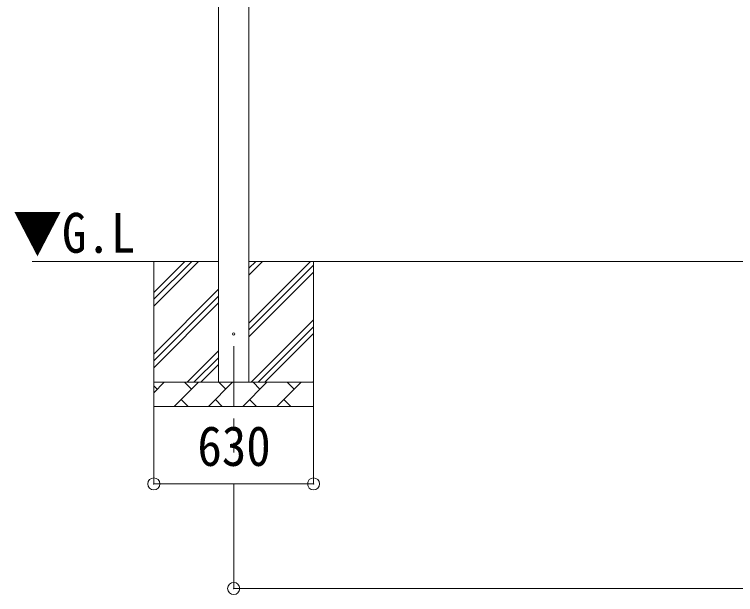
# Model space of a CAD drawing. Units: millimetres at full size, sheet at 1:50; details may follow other scales. Extents: x -14053 to 14053, y -9700 to 9700.
# Drawn here: x -7720 to -4741, y -5999 to -3601 of the extents above; entities that cross this region are included whole.
import ezdxf
from ezdxf.enums import TextEntityAlignment as Align

# ---------------------------------------------------------------- set-up
doc = ezdxf.new("R2010")
doc.units = ezdxf.units.MM
doc.header["$LTSCALE"] = 50
doc.header["$PDMODE"] = 32
doc.header["$PDSIZE"] = 50
doc.linetypes.add('CHAIN1', pattern=[8, 5, -1, 1, -1])
for name, color, linetype, lineweight in [('0-0_0', 7, 'Continuous', 9), ('0-1_Defpoints', 4, 'Continuous', 9), ('0-6_PARTS1', 6, 'Continuous', 9)]:
    doc.layers.add(name, color=color, linetype=linetype, lineweight=lineweight)
doc.styles.add('ＭＳ ゴシック', font='')
doc.styles.get('ＭＳ ゴシック').set_extended_font_data('MS Gothic')

msp = doc.modelspace()

# ---------------------------------------------------------------- linework, layer by layer
at = {"layer": '0-0_0'}
for p, q in [((-6876.37, -4621.86), (-7646.37, -4621.86)), ((-7143.87, -4621.86), (-7143.87, -5221.86)), ((-7143.87, -4806.91), (-6958.82, -4621.86)), ((-7143.87, -4778.63), (-6987.1, -4621.86)), ((-7143.87, -4750.34), (-7015.39, -4621.86)), ((-2203.37, -4621.86), (-6751.37, -4621.86)), ((-6751.37, -4876.96), (-6496.27, -4621.86)), ((-6751.37, -4678.97), (-6694.26, -4621.86)), ((-6751.37, -4650.68), (-6722.55, -4621.86)), ((-6751.37, -4905.24), (-6483.87, -4637.74)), ((-6483.87, -4621.86), (-6483.87, -5221.86)), ((-6751.37, -4933.53), (-6483.87, -4666.03)), ((-7143.87, -5004.9), (-6876.37, -4737.4)), ((-7143.87, -5033.18), (-6876.37, -4765.68)), ((-7143.87, -5061.47), (-6876.37, -4793.97)), ((-6741.71, -5121.86), (-6483.87, -4864.02)), ((-6713.43, -5121.86), (-6483.87, -4892.3)), ((-6685.15, -5121.86), (-6483.87, -4920.59)), ((-7006.27, -5121.86), (-6876.37, -4991.96)), ((-6977.99, -5121.86), (-6876.37, -5020.24)), ((-6949.7, -5121.86), (-6876.37, -5048.53)), ((-7143.87, -5121.86), (-6483.87, -5121.86)), ((-7143.87, -5164.75), (-7100.98, -5121.86)), ((-7059.56, -5221.86), (-6959.56, -5121.86)), ((-6988.11, -5150.41), (-7016.66, -5121.86)), ((-6918.14, -5221.86), (-6818.14, -5121.86)), ((-6846.69, -5150.41), (-6875.24, -5121.86)), ((-6776.71, -5221.86), (-6676.71, -5121.86)), ((-6705.27, -5150.41), (-6733.82, -5121.86)), ((-6635.29, -5221.86), (-6535.29, -5121.86)), ((-6563.85, -5150.41), (-6592.4, -5121.86)), ((-6487.16, -5121.86), (-6483.87, -5118.58)), ((-7129.53, -5150.41), (-7143.87, -5136.07)), ((-7031, -5193.31), (-7002.45, -5221.86)), ((-6889.58, -5193.31), (-6861.03, -5221.86)), ((-6748.16, -5193.31), (-6719.61, -5221.86)), ((-6606.74, -5193.31), (-6578.19, -5221.86)), ((-6483.87, -5221.86), (-7143.87, -5221.86))]:
    msp.add_line(p, q, dxfattribs=at)
at = {"layer": '0-1_Defpoints'}
for p, q in [((-6876.37, -5121.86), (-6876.37, -2266.86)), ((-6751.37, -2266.86), (-6751.37, -5121.86))]:
    msp.add_line(p, q, dxfattribs=at)
at = {"layer": '0-1_Defpoints', "color": 7, "linetype": 'CHAIN1'}
msp.add_line((-6813.87, -4971.86), (-6813.87, -5412.39), dxfattribs=at)
at = {"layer": '0-1_Defpoints'}
msp.add_circle((-6813.87, -4921.86), 4.5, dxfattribs=at)
at = {"layer": '0-6_PARTS1'}
for p, q in [((-7143.87, -5541.98), (-7143.87, -5221.86)), ((-6483.87, -5541.98), (-6483.87, -5221.86)), ((-7143.87, -5541.98), (-6483.87, -5541.98)), ((-6813.87, -5974.41), (-6813.87, -5541.98)), ((-6813.87, -5974.41), (-2140.87, -5974.41))]:
    msp.add_line(p, q, dxfattribs=at)
for p in [(-7143.87, -5541.98), (-6483.87, -5541.98), (-6813.87, -5974.41)]:
    msp.add_point(p, dxfattribs=at)

# ---------------------------------------------------------------- texts
at = {"layer": '0-0_0', "style": 'ＭＳ ゴシック', "width": 0.9}
msp.add_text('▼G.L', height=165, dxfattribs=at).set_placement((-7725.75, -4635.91), align=Align.BOTTOM_LEFT)
at = {"layer": '0-6_PARTS1', "color": 7, "style": 'ＭＳ ゴシック', "width": 0.9}
msp.add_text('630', height=165, dxfattribs=at).set_placement((-6963.87, -5516.98), align=Align.BOTTOM_LEFT)

doc.saveas('drawing.dxf')
